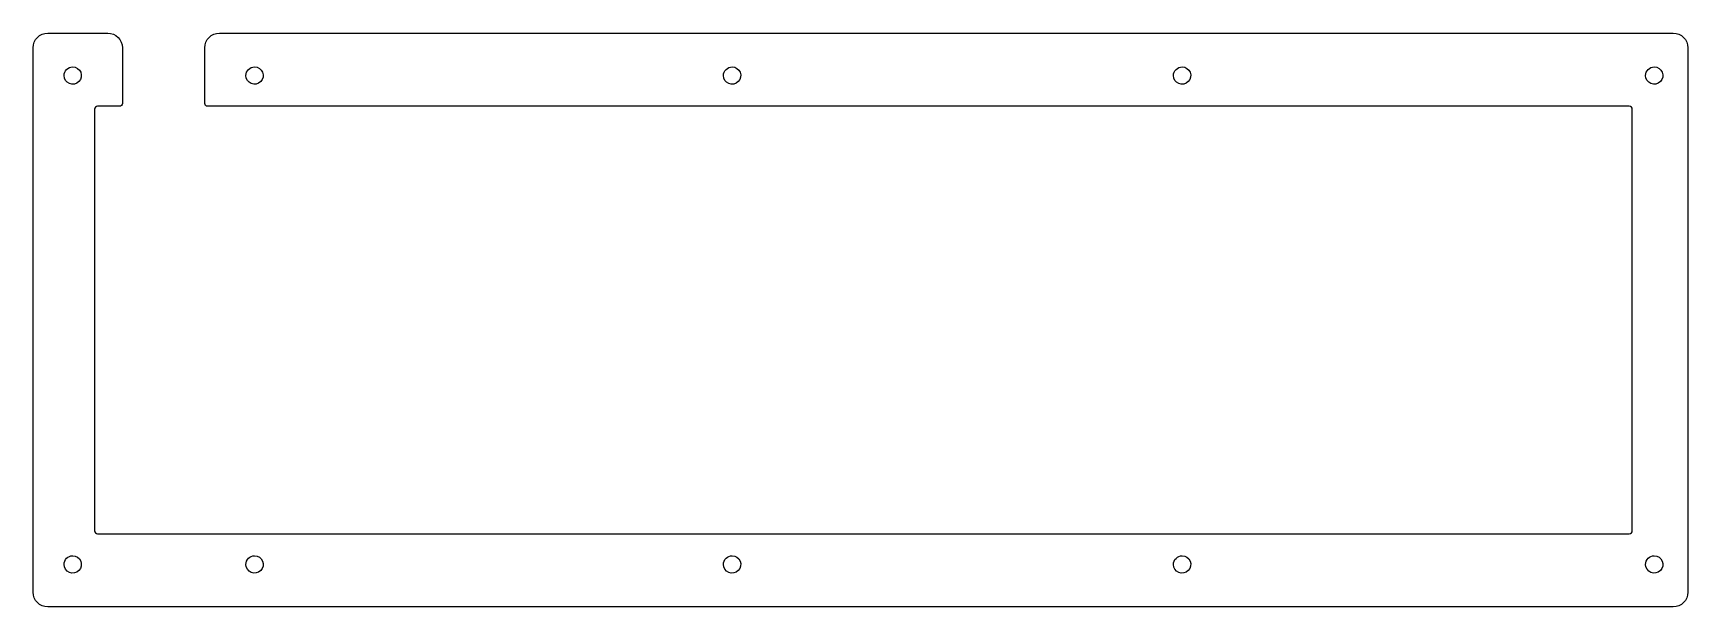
# Model space of a CAD drawing. Extents: x 0 to 299, y 193 to 297.
import ezdxf

# ---------------------------------------------------------------- set-up
doc = ezdxf.new("R2010")
doc.units = 0
doc.layers.add('Layer_1', color=7, linetype='CONTINUOUS')

msp = doc.modelspace()

# ---------------------------------------------------------------- linework, layer by layer
at = {"layer": 'Layer_1', "color": 4}
for p, q in [((2.78763, 296.8667), (13.62856, 296.8668)), ((33.79857, 296.8667), (33.79915, 296.8667)), ((33.79915, 296.8667), (296.47623, 296.8667)), ((0.13254, 195.7898), (0.14154, 294.2209)), ((16.27434, 294.221), (16.27417, 284.165)), ((31.15274, 284.1661), (31.15274, 294.2209)), ((299.12203, 294.2209), (299.12203, 195.7898)), ((7.28636, 290.7569), (7.28636, 290.7569)), ((40.143162, 290.757364), (40.143162, 290.757364)), ((126.4373, 290.7569), (126.4373, 290.7569)), ((207.74217, 290.7569), (207.74217, 290.7569)), ((293.0353, 290.7569), (293.0353, 290.7569)), ((11.25674, 283.1066), (11.24874, 206.9077)), ((15.74499, 283.6358), (11.78596, 283.6358)), ((45.65254, 283.6369), (31.68191, 283.6369)), ((84.69749, 283.6369), (45.65254, 283.6369)), ((146.34259, 283.6369), (84.69749, 283.6369)), ((187.39419, 283.6369), (146.34259, 283.6369)), ((249.12975, 283.6369), (187.39419, 283.6369)), ((288.53675, 283.6369), (249.12975, 283.6369)), ((289.06595, 206.9077), (289.06595, 283.1077)), ((11.77786, 206.3785), (44.58615, 206.3785)), ((44.58615, 206.3785), (83.63942, 206.3785)), ((83.63942, 206.3785), (145.27703, 206.3785)), ((145.27703, 206.3785), (186.32774, 206.3785)), ((186.32774, 206.3785), (248.06755, 206.3785)), ((248.06755, 206.3785), (288.53675, 206.3785)), ((7.28636, 202.3847), (7.28636, 202.3847)), ((40.143162, 202.385175), (40.143162, 202.385175)), ((126.43791, 202.3847), (126.43791, 202.3847)), ((207.74138, 202.3816), (207.74138, 202.3816)), ((293.0353, 202.3847), (293.0353, 202.3847)), ((296.47623, 193.144), (2.77811, 193.144))]:
    msp.add_line(p, q, dxfattribs=at)
for points in [[(0.14154, 294.2209), (0.141708, 295.682179), (1.326351, 296.866692), (2.78763, 296.8667)], [(13.62856, 296.8668), (14.330269, 296.866802), (15.003238, 296.588049), (15.499419, 296.091865)], [(15.499419, 296.091865), (15.9956, 295.59568), (16.274348, 294.922709), (16.27434, 294.221)], [(31.15274, 294.2209), (31.152758, 295.682139), (32.337331, 296.866698), (33.79857, 296.8667)], [(296.47623, 296.8667), (297.937457, 296.866682), (299.122012, 295.682127), (299.12203, 294.2209)], [(5.72136, 289.1919), (5.72136, 289.606964), (5.886243, 290.005028), (6.179738, 290.298522)], [(6.179738, 290.298522), (6.473232, 290.592017), (6.871296, 290.7569), (7.28636, 290.7569)], [(7.28636, 290.7569), (7.919343, 290.7569), (8.489999, 290.3756), (8.732232, 289.7908)], [(38.578162, 289.192364), (38.578162, 289.607428), (38.743045, 290.005491), (39.03654, 290.298986)], [(39.03654, 290.298986), (39.330034, 290.59248), (39.728098, 290.757364), (40.143162, 290.757364)], [(40.143162, 290.757364), (40.776145, 290.757364), (41.346801, 290.376064), (41.589034, 289.791263)], [(124.8723, 289.1919), (124.8723, 289.606964), (125.037183, 290.005028), (125.330678, 290.298522)], [(125.330678, 290.298522), (125.624172, 290.592017), (126.022236, 290.7569), (126.4373, 290.7569)], [(126.4373, 290.7569), (127.070283, 290.7569), (127.640939, 290.3756), (127.883172, 289.7908)], [(206.17717, 289.1919), (206.17717, 289.606964), (206.342053, 290.005028), (206.635548, 290.298522)], [(206.635548, 290.298522), (206.929042, 290.592017), (207.327106, 290.7569), (207.74217, 290.7569)], [(207.74217, 290.7569), (208.375153, 290.7569), (208.945809, 290.3756), (209.188042, 289.7908)], [(291.4703, 289.1919), (291.4703, 289.606964), (291.635183, 290.005028), (291.928678, 290.298522)], [(291.928678, 290.298522), (292.222172, 290.592017), (292.620236, 290.7569), (293.0353, 290.7569)], [(293.0353, 290.7569), (293.668283, 290.7569), (294.238939, 290.3756), (294.481172, 289.7908)], [(6.68746, 287.746028), (6.10266, 287.988261), (5.72136, 288.558917), (5.72136, 289.1919)], [(8.392982, 288.085278), (7.945395, 287.637691), (7.272261, 287.503796), (6.68746, 287.746028)], [(8.732232, 289.7908), (8.974464, 289.205999), (8.840569, 288.532865), (8.392982, 288.085278)], [(39.544262, 287.746492), (38.959462, 287.988724), (38.578162, 288.55938), (38.578162, 289.192364)], [(41.249784, 288.085742), (40.802197, 287.638155), (40.129063, 287.50426), (39.544262, 287.746492)], [(41.589034, 289.791263), (41.831266, 289.206463), (41.697371, 288.533328), (41.249784, 288.085742)], [(125.8384, 287.746028), (125.2536, 287.988261), (124.8723, 288.558917), (124.8723, 289.1919)], [(127.543922, 288.085278), (127.096335, 287.637691), (126.423201, 287.503796), (125.8384, 287.746028)], [(127.883172, 289.7908), (128.125404, 289.205999), (127.991509, 288.532865), (127.543922, 288.085278)], [(207.14327, 287.746028), (206.55847, 287.988261), (206.17717, 288.558917), (206.17717, 289.1919)], [(208.848792, 288.085278), (208.401205, 287.637691), (207.728071, 287.503796), (207.14327, 287.746028)], [(209.188042, 289.7908), (209.430274, 289.205999), (209.296379, 288.532865), (208.848792, 288.085278)], [(292.4364, 287.746028), (291.8516, 287.988261), (291.4703, 288.558917), (291.4703, 289.1919)], [(294.141922, 288.085278), (293.694335, 287.637691), (293.021201, 287.503796), (292.4364, 287.746028)], [(294.481172, 289.7908), (294.723404, 289.205999), (294.589509, 288.532865), (294.141922, 288.085278)], [(16.27417, 284.165), (16.274176, 284.024649), (16.218426, 283.890044), (16.119185, 283.790799)], [(31.307719, 283.7919), (31.208479, 283.891145), (31.152731, 284.02575), (31.15274, 284.1661)], [(11.78596, 283.6358), (11.493688, 283.635799), (11.256752, 283.398872), (11.25674, 283.1066)], [(16.119185, 283.790799), (16.019944, 283.691554), (15.885341, 283.635799), (15.74499, 283.6358)], [(31.68191, 283.6369), (31.54156, 283.636899), (31.406958, 283.692655), (31.307719, 283.7919)], [(288.910961, 283.481911), (288.811715, 283.581157), (288.677105, 283.636909), (288.53675, 283.6369)], [(289.06595, 283.1077), (289.065959, 283.248055), (289.010207, 283.382665), (288.910961, 283.481911)], [(11.24874, 206.9077), (11.248717, 206.767354), (11.304453, 206.632749), (11.403685, 206.533502)], [(11.403685, 206.533502), (11.502917, 206.434255), (11.637514, 206.378498), (11.77786, 206.3785)], [(288.53675, 206.3785), (288.677105, 206.378491), (288.811715, 206.434243), (288.910961, 206.533489)], [(288.910961, 206.533489), (289.010207, 206.632735), (289.065959, 206.767345), (289.06595, 206.9077)], [(5.72136, 200.8197), (5.72136, 201.234764), (5.886243, 201.632828), (6.179738, 201.926322)], [(6.68746, 199.373828), (6.10266, 199.616061), (5.72136, 200.186717), (5.72136, 200.8197)], [(6.179738, 201.926322), (6.473232, 202.219817), (6.871296, 202.3847), (7.28636, 202.3847)], [(7.28636, 202.3847), (7.919343, 202.3847), (8.489999, 202.0034), (8.732232, 201.4186)], [(8.732232, 201.4186), (8.974464, 200.833799), (8.840569, 200.160665), (8.392982, 199.713078)], [(38.578162, 200.820175), (38.578162, 201.235239), (38.743045, 201.633303), (39.03654, 201.926797)], [(39.544262, 199.374303), (38.959462, 199.616536), (38.578162, 200.187192), (38.578162, 200.820175)], [(39.03654, 201.926797), (39.330034, 202.220292), (39.728098, 202.385175), (40.143162, 202.385175)], [(40.143162, 202.385175), (40.776145, 202.385175), (41.346801, 202.003875), (41.589034, 201.419075)], [(41.589034, 201.419075), (41.831266, 200.834274), (41.697371, 200.16114), (41.249784, 199.713553)], [(124.87291, 200.8197), (124.87291, 201.234764), (125.037793, 201.632828), (125.331288, 201.926322)], [(125.83901, 199.373828), (125.25421, 199.616061), (124.87291, 200.186717), (124.87291, 200.8197)], [(125.331288, 201.926322), (125.624782, 202.219817), (126.022846, 202.3847), (126.43791, 202.3847)], [(126.43791, 202.3847), (127.070893, 202.3847), (127.641549, 202.0034), (127.883782, 201.4186)], [(127.883782, 201.4186), (128.126014, 200.833799), (127.992119, 200.160665), (127.544532, 199.713078)], [(206.17638, 200.8166), (206.17638, 201.231664), (206.341263, 201.629728), (206.634758, 201.923222)], [(207.14248, 199.370728), (206.55768, 199.612961), (206.17638, 200.183617), (206.17638, 200.8166)], [(206.634758, 201.923222), (206.928252, 202.216717), (207.326316, 202.3816), (207.74138, 202.3816)], [(207.74138, 202.3816), (208.374363, 202.3816), (208.945019, 202.0003), (209.187252, 201.4155)], [(209.187252, 201.4155), (209.429484, 200.830699), (209.295589, 200.157565), (208.848002, 199.709978)], [(291.4703, 200.8197), (291.4703, 201.234764), (291.635183, 201.632828), (291.928678, 201.926322)], [(292.4364, 199.373828), (291.8516, 199.616061), (291.4703, 200.186717), (291.4703, 200.8197)], [(291.928678, 201.926322), (292.222172, 202.219817), (292.620236, 202.3847), (293.0353, 202.3847)], [(293.0353, 202.3847), (293.668283, 202.3847), (294.238939, 202.0034), (294.481172, 201.4186)], [(294.481172, 201.4186), (294.723404, 200.833799), (294.589509, 200.160665), (294.141922, 199.713078)], [(8.392982, 199.713078), (7.945395, 199.265491), (7.272261, 199.131596), (6.68746, 199.373828)], [(41.249784, 199.713553), (40.802197, 199.265966), (40.129063, 199.132071), (39.544262, 199.374303)], [(127.544532, 199.713078), (127.096945, 199.265491), (126.423811, 199.131596), (125.83901, 199.373828)], [(208.848002, 199.709978), (208.400415, 199.262391), (207.727281, 199.128496), (207.14248, 199.370728)], [(294.141922, 199.713078), (293.694335, 199.265491), (293.021201, 199.131596), (292.4364, 199.373828)], [(0.907331, 193.918953), (0.411184, 194.415143), (0.132481, 195.088112), (0.13254, 195.7898)], [(299.12203, 195.7898), (299.122012, 194.328573), (297.937457, 193.144018), (296.47623, 193.144)], [(2.77811, 193.144), (2.076422, 193.144002), (1.403477, 193.422763), (0.907331, 193.918953)]]:
    msp.add_open_spline(points, degree=3, dxfattribs=at)

doc.saveas('drawing.dxf')
